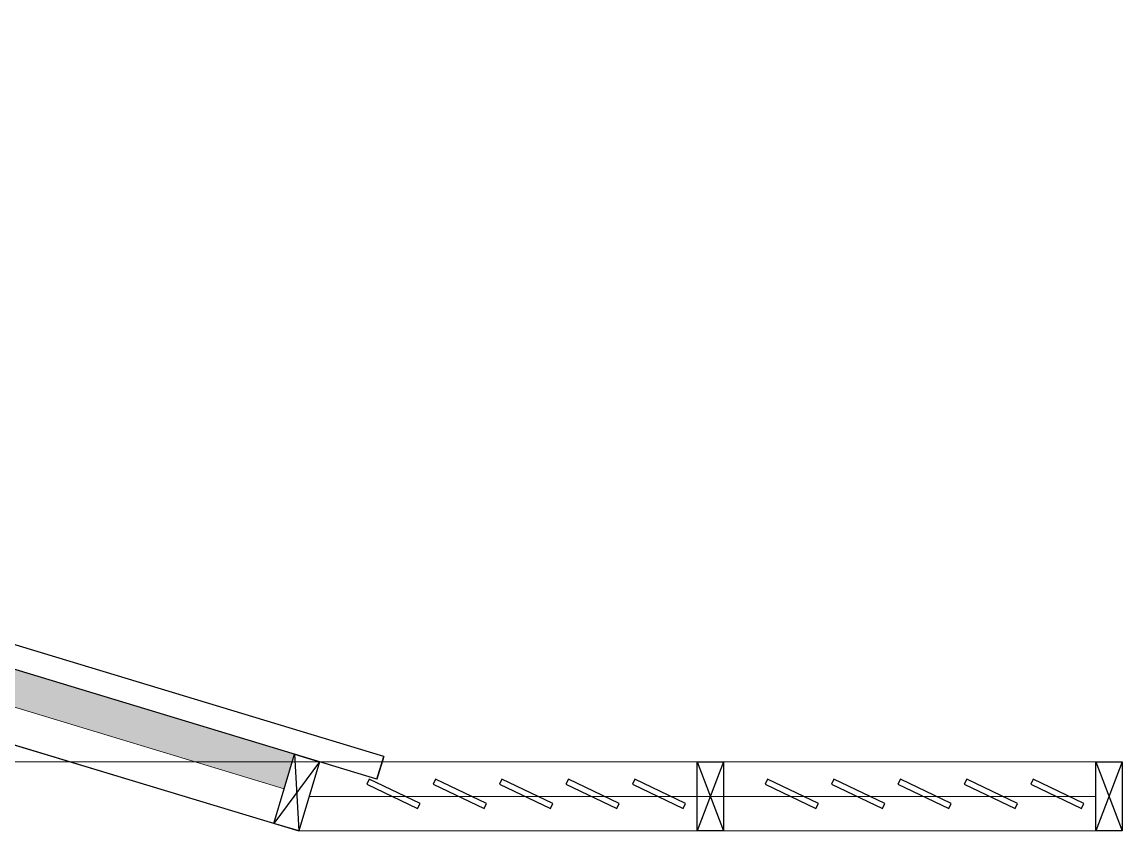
# Model space of a CAD drawing. Header units: millimetres. Extents: x 0 to 77.1, y -22.3 to 58.9.
# Drawn here: x 12.546 to 14.649, y -5.987 to -4.442 of the extents above; entities that cross this region are included whole.
import ezdxf

# ---------------------------------------------------------------- set-up
doc = ezdxf.new("R2010")
doc.units = ezdxf.units.MM
for name, color, linetype, lineweight in [('0.1normal', 7, 'Continuous', 15), ('01gorda', 7, 'Continuous', 30), ('01gris', 252, 'Continuous', 9)]:
    doc.layers.add(name, color=color, linetype=linetype, lineweight=lineweight)

msp = doc.modelspace()

# ---------------------------------------------------------------- hatches: boundary and pattern name
at = {"layer": '01gris'}
h = msp.add_hatch(dxfattribs=at)
h.set_pattern_fill('HEXPERF', color=256, scale=0.03, angle=90, pattern_type=2)
h.set_pattern_definition([(90, (-45.122086, 10.257285), (-0.015, 0.025980762), [0.015, -0.036961524]), (90, (-45.148067, 10.257285), (-0.015, 0.025980762), [0.015, -0.036961524]), (150, (-45.122086, 10.272285), (-0.03, 2e-13), [0.015, -0.036961524]), (150, (-45.135077, 10.249785), (-0.03, 2e-13), [0.015, -0.036961524]), (210, (-45.122086, 10.257285), (-0.015, -0.025980762), [0.015, -0.036961524]), (210, (-45.135077, 10.279785), (-0.015, -0.025980762), [0.015, -0.036961524])])
h.paths.add_polyline_path([(11.6668, -5.4171), (11.6468, -5.4831), (13.0472, -5.907), (13.0671, -5.841)])

# ---------------------------------------------------------------- linework, layer by layer
at = {"layer": '0.1normal'}
for p, q in [((8.7264, -4.5991), (13.0472, -5.907)), ((13.075, -5.9875), (8.6586, -4.6506)), ((13.075, -5.9875), (13.115, -5.8555)), ((13.115, -5.8555), (14.649, -5.8555)), ((14.599, -5.9215), (13.095, -5.9215)), ((13.075, -5.9875), (14.649, -5.9875))]:
    msp.add_line(p, q, dxfattribs=at)
at = {"layer": '01gorda'}
for p, q in [((13.2378, -5.8451), (8.6022, -4.4418)), ((13.2246, -5.8887), (8.589, -4.4854)), ((12.4418, -5.7958), (13.075, -5.9875)), ((13.0671, -5.841), (13.075, -5.9875)), ((13.2378, -5.8451), (13.2246, -5.8887)), ((13.2246, -5.8887), (13.2378, -5.8451)), ((13.115, -5.8555), (13.0272, -5.973)), ((13.887, -5.8555), (13.837, -5.9875)), ((13.837, -5.8555), (13.887, -5.9875)), ((14.649, -5.8555), (14.599, -5.9875)), ((14.599, -5.8555), (14.649, -5.9875))]:
    msp.add_line(p, q, dxfattribs=at)
for points in [[(13.0671, -5.841), (13.115, -5.8555), (13.075, -5.9875), (13.0272, -5.973)], [(13.837, -5.8555), (13.887, -5.8555), (13.887, -5.9875), (13.837, -5.9875)], [(14.599, -5.8555), (14.649, -5.8555), (14.649, -5.9875), (14.599, -5.9875)], [(13.3069, -5.935), (13.2097, -5.8886), (13.2051, -5.8983), (13.3023, -5.9447)], [(13.3069, -5.935), (13.2097, -5.8886), (13.2051, -5.8983), (13.3023, -5.9447)], [(13.4338, -5.935), (13.3366, -5.8886), (13.332, -5.8983), (13.4292, -5.9447)], [(13.4338, -5.935), (13.3366, -5.8886), (13.332, -5.8983), (13.4292, -5.9447)], [(13.5608, -5.935), (13.4636, -5.8886), (13.4589, -5.8983), (13.5561, -5.9447)], [(13.5608, -5.935), (13.4636, -5.8886), (13.4589, -5.8983), (13.5561, -5.9447)], [(13.6877, -5.935), (13.5905, -5.8886), (13.5859, -5.8983), (13.6831, -5.9447)], [(13.6877, -5.935), (13.5905, -5.8886), (13.5859, -5.8983), (13.6831, -5.9447)], [(13.8146, -5.935), (13.7174, -5.8886), (13.7128, -5.8983), (13.81, -5.9447)], [(13.8146, -5.935), (13.7174, -5.8886), (13.7128, -5.8983), (13.81, -5.9447)], [(14.0685, -5.935), (13.9713, -5.8886), (13.9667, -5.8983), (14.0639, -5.9447)], [(14.0685, -5.935), (13.9713, -5.8886), (13.9667, -5.8983), (14.0639, -5.9447)], [(14.1954, -5.935), (14.0982, -5.8886), (14.0936, -5.8983), (14.1908, -5.9447)], [(14.1954, -5.935), (14.0982, -5.8886), (14.0936, -5.8983), (14.1908, -5.9447)], [(14.3224, -5.935), (14.2252, -5.8886), (14.2205, -5.8983), (14.3178, -5.9447)], [(14.3224, -5.935), (14.2252, -5.8886), (14.2205, -5.8983), (14.3178, -5.9447)], [(14.4493, -5.935), (14.3521, -5.8886), (14.3475, -5.8983), (14.4447, -5.9447)], [(14.4493, -5.935), (14.3521, -5.8886), (14.3475, -5.8983), (14.4447, -5.9447)], [(14.5762, -5.935), (14.479, -5.8886), (14.4744, -5.8983), (14.5716, -5.9447)], [(14.5762, -5.935), (14.479, -5.8886), (14.4744, -5.8983), (14.5716, -5.9447)]]:
    msp.add_lwpolyline(points, close=True, dxfattribs=at)
at = {"layer": '01gris'}
msp.add_line((13.2346, -5.8555), (12.4418, -5.8555), dxfattribs=at)

doc.saveas('drawing.dxf')
